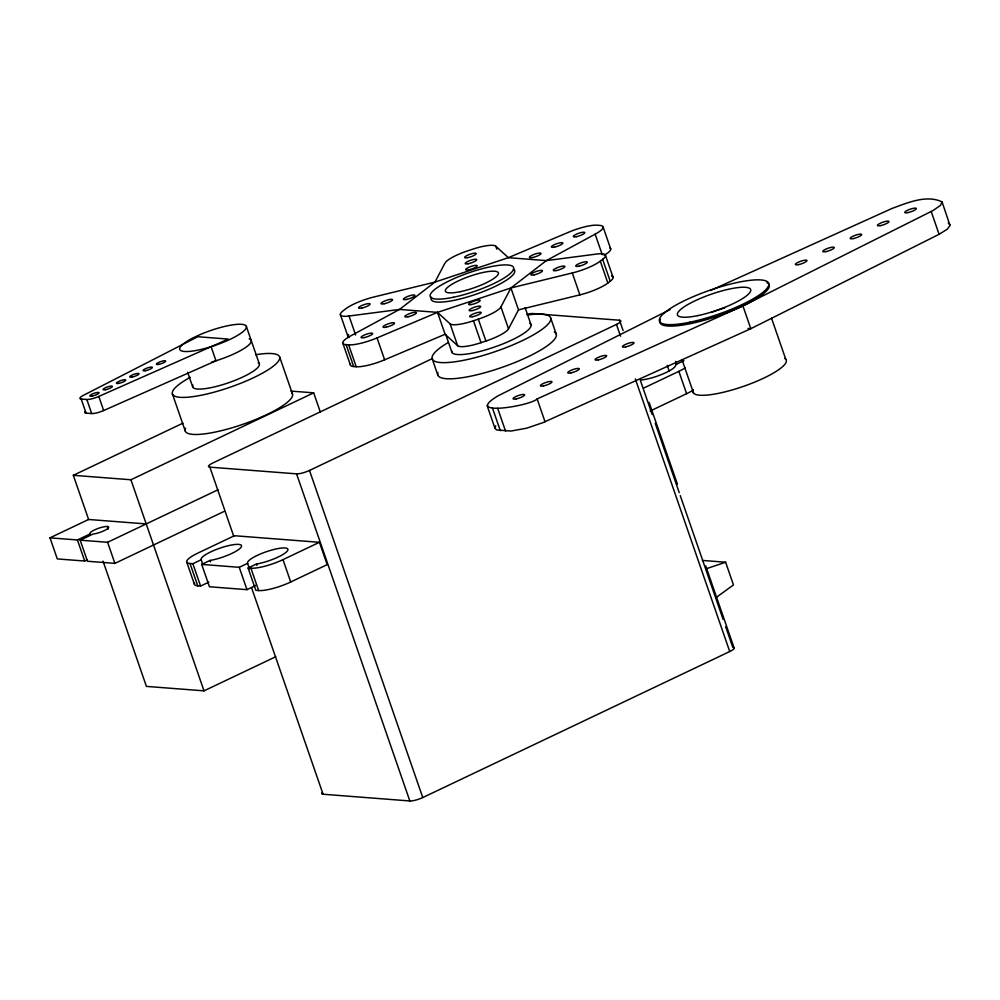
<?xml version="1.0" encoding="UTF-8"?>
<svg xmlns="http://www.w3.org/2000/svg" width="1000" height="1000" viewBox="0 0 1000 1000"><rect width="100%" height="100%" fill="white"/><g stroke="black" fill="none" stroke-linecap="round" stroke-linejoin="round"><path stroke-width="1.5" d="M349.05 316.012L399.538 309.438L437.512 312.375L450.075 323.825A24.638 5.412 -19.1 0 0 473.462 320.775L478.325 319.15A24.638 5.412 -19.1 0 0 500.938 306.913L510.925 287.962L546.35 260.613L595.15 234.175A24.638 5.412 -19.1 0 0 599.763 225.4L597.238 225.2A24.638 5.412 -19.1 0 0 568.837 232.138L508.363 257.675L434.963 282.087L373.587 297.075A24.638 5.412 -19.1 0 0 345.6 308.888L343.25 310.712A24.638 5.412 -19.1 0 0 349.05 316.012L355.625 335M437.512 312.375L445.1 334.275L457.663 345.725A24.638 5.412 -19.1 0 0 481.037 342.675L485.913 341.05A24.638 5.412 -19.1 0 0 508.512 328.812L518.513 309.85L510.925 287.962L437.512 312.375L377.038 337.912A24.638 5.412 -19.1 0 1 348.638 344.837L346.112 344.65A24.638 5.412 -19.1 0 1 350.725 335.875L399.538 309.438L434.963 282.087L444.95 263.125A24.638 5.412 -19.1 0 1 467.55 250.888L472.425 249.275A24.638 5.412 -19.1 0 1 495.8 246.213L508.363 257.675L546.35 260.613L596.825 254.025A24.638 5.412 -19.1 0 1 602.638 259.337L610.212 281.238L607.863 283.05A24.638 5.412 -19.1 0 1 579.875 294.875L518.513 309.85M495.725 425.812L494.963 428.288L496.675 429.95L510.95 431.05L526.587 428.2L542.788 422.713L750.812 328.7L939.087 234.3L947.312 229.163L950 225.463L942.075 201.912C926.712 194.375 907.25 202.875 892.013 208.463L710.413 290.575M510.925 287.962L572.288 272.975A24.638 5.412 -19.1 0 0 600.288 261.15L602.638 259.337M716.287 597.4L733.475 584.938L725.612 562.225L702.337 560.425M669.963 309.662L497.938 395.9C462.013 417.287 530.8 405.875 537.125 398.925L742.913 305.887L933.112 210.5L940.487 205.35L942.075 201.912M146.213 523.925L88.612 519.475L73.325 475.312L182.963 423.162M73.325 475.312L130.925 479.762L313.675 392.85L320.3 411.987M87.312 559.812L84.725 561.038L57.3 558.925L50 537.837L88.612 519.475M432.55 358.488L212.875 462.962A9.963 2.188 -19.1 0 0 209.862 467.125L233.787 536.4M50 537.837L77.425 539.963L90.312 533.837A9.862 2.163 -19.1 0 1 100.05 527.788A9.862 2.163 -19.1 0 1 107.925 528.387A9.862 2.163 -19.1 0 1 93.05 534.05L80.175 540.175L87.475 561.25L114.9 563.375L223.8 511.575M80.175 540.175L107.6 542.288L217.913 489.825M296.625 473.825A9.963 2.188 -19.1 0 0 309.525 470.438L616.462 324.425L620.55 336.213M208.95 582.1L200.6 586.075L197.775 585.85L190.025 563.5L192.862 563.725L201.213 559.75A21.337 4.688 -19.1 0 1 223.85 546.888A21.337 4.688 -19.1 0 1 240.263 548.162A21.337 4.688 -19.1 0 1 210.05 560.438L201.7 564.4L209.438 586.763L246.988 589.663L255.338 585.688A21.337 4.688 -19.1 0 1 255.238 585.363M201.7 564.4L239.25 567.312L247.6 563.337A21.337 4.688 -19.1 0 1 270.238 550.475A21.337 4.688 -19.1 0 1 286.65 551.75A21.337 4.688 -19.1 0 1 256.45 564.012L248.088 567.987L255.837 590.337L258.663 590.562A24.638 5.412 -19.1 0 0 290.725 581.987L327.175 564.65L319.438 542.3L234.387 535.725L197.938 553.062A24.638 5.412 -19.1 0 0 190.025 563.5M683.938 360.7L675.588 364.663A21.337 4.688 -19.1 0 1 663.662 373.625A21.337 4.688 -19.1 0 1 640.362 380.025M248.088 567.987L250.925 568.212A24.638 5.412 -19.1 0 0 282.987 559.637L319.438 542.3M643.8 388.025L678.863 371.35A24.638 5.412 -19.1 0 0 685.362 367.788M650.15 411.037L686.6 393.7A24.638 5.412 -19.1 0 0 693.1 390.138M103.05 561.175L146.412 686.388L204.013 690.85L275.712 656.75M322.212 792.562A9.963 2.188 -19.1 0 0 323.137 794.237L409.837 800.962A9.963 2.188 -19.1 0 0 422.8 797.55L729.737 651.538L635.35 378.95M81.213 399.05L86.825 399.487A9.862 2.163 -19.1 0 0 98.8 396.438L228.287 339.087L197.775 336.725L83.575 395.262A9.862 2.163 -19.1 0 0 81.213 399.05L86.1 413.137L91.7 413.562A9.862 2.163 -19.1 0 0 103.675 410.525L215.975 360.788L211.1 346.7M350.613 363.725A24.638 5.412 -19.1 0 0 353.7 366.538L356.225 366.737A24.638 5.412 -19.1 0 0 384.625 359.8L445.1 334.275M706.538 568.663L725.612 562.225M748.025 328.475L750.812 328.7L742.913 305.887M532.775 313.538L619.525 320.238L623.1 330.562M290.938 391.087L313.675 392.85M209.812 467.15L296.562 473.85L409.837 800.962M948.263 223.062L949.963 224.713M931.2 211.5L939.087 234.3M771.562 318.288L785.738 359.212M681.975 359.575L693.612 393.2M675.575 361.413L676.538 364.2M678.863 371.35L686.6 393.7M667.225 365.375L669.163 370.962M603.125 227.1L610.712 249M605.525 255.55L613.112 277.45M595.15 234.175L602.225 254.613M600.288 261.15L607.863 283.05M649.1 402.425L677.425 484.212M705.738 565.988L734.05 647.763M640.45 380.662L652.188 414.55M655.25 423.387L679.225 492.638M680.25 495.588L723.112 619.362M725.662 626.725L732.8 647.362A9.963 2.188 -19.1 0 1 729.775 651.538M572.288 272.975L579.875 294.875M550.662 317.975L556.263 334.15M525.087 307.587L531.025 324.738M495.8 246.213L496.812 249.137M537.125 398.925L545.025 421.737M500.938 306.913L508.512 328.812M478.325 319.15L485.913 341.05M473.462 320.775L481.037 342.675M497.663 408.312L505.562 431.112M492.425 407.9L500.325 430.712M487.062 405.487L494.963 428.288M450.075 323.825L457.663 345.725M445.863 334.837L451.8 351.987M432.163 358.738L437.762 374.913M377.038 337.912L384.625 359.8M340.35 314.488L347.938 336.388M348.638 344.837L356.225 366.737M346.112 344.65L353.7 366.538M342.762 342.938L350.337 364.837M279.662 356.987L292.5 394.05M309.488 470.438L422.762 797.55M246.35 326.438A35.238 7.75 -19.1 0 1 198.287 350.062A35.238 7.75 -19.1 0 1 194.45 337.2A35.238 7.75 -19.1 0 1 246.35 326.438L259.35 363.975M282.987 559.637L290.725 581.987M256.45 564.012L256.925 565.413M187.625 372.238L192.7 386.887M250.925 568.212L258.663 590.562M247.6 563.337L249.537 568.925M251.65 587.975L323.088 794.262M239.25 567.312L246.988 589.663M172.387 393.888L185.225 430.95M210.05 560.438L210.538 561.825M201.213 559.75L202.662 563.938M192.862 563.725L200.6 586.075M186.713 562.013L194.45 584.362M130.925 479.762L204.013 690.85M98.8 396.438L103.675 410.525M86.825 399.487L91.7 413.562M107.338 526.487L108.25 529.125M107.6 542.288L114.9 563.375M77.425 539.963L84.725 561.038M291.875 392.95A56.725 12.475 -19.1 0 1 239.625 425.412A56.725 12.475 -19.1 0 1 185.613 428.137M255.637 354.75A56.725 12.475 -19.1 0 1 268.15 369.8A56.725 12.475 -19.1 0 1 189.1 397.1A56.725 12.475 -19.1 0 1 190.3 377.3M258.25 362.725A35.238 7.75 -19.1 0 1 228.137 382.9A35.238 7.75 -19.1 0 1 192.95 385.138M249.15 338.862A35.238 7.75 -19.1 0 1 243.512 348.85A35.238 7.75 -19.1 0 1 211.8 362.025M86.1 413.137A9.862 2.163 -19.1 0 1 85.412 411.325M619.475 320.275A9.963 2.188 -19.1 0 1 616.5 324.425M526.95 314.387A9.963 2.188 -19.1 0 1 532.725 313.562M554.325 331.95A62.663 13.775 -19.1 0 1 501.938 367.4A62.663 13.775 -19.1 0 1 437.912 372.463M527.35 315.012A62.663 13.775 -19.1 0 1 537.475 332.438A62.663 13.775 -19.1 0 1 452.45 362.1A62.663 13.775 -19.1 0 1 447.887 342.725M197.775 585.85A24.638 5.412 -19.1 0 1 194.625 583.138M529.725 323.263A41.887 9.213 -19.1 0 1 495.962 346.525A41.887 9.213 -19.1 0 1 451.737 351.012M611.487 275.963A24.638 5.412 -19.1 0 1 610.212 281.238M348.875 337.612A24.638 5.412 -19.1 0 1 348.675 334.637M609.725 247.825A24.638 5.412 -19.1 0 1 604.113 255.3M513.325 269.1A44.162 9.712 -19.1 0 1 475.588 294.375A44.162 9.712 -19.1 0 1 431.488 297.188M784.75 358.45A49.288 10.838 -19.1 0 1 742.638 386.65A49.288 10.838 -19.1 0 1 693.413 389.787M767 282.625A57.812 12.713 -19.1 0 1 718.288 315.863A57.812 12.713 -19.1 0 1 660.462 319.312M711.225 312.475A38.737 8.512 -19.1 0 1 724.737 307.9M158.938 364.35A4.925 1.087 -19.1 0 0 165.662 361.05A4.925 1.087 -19.1 0 0 158.4 362.55A4.925 1.087 -19.1 0 0 158.938 364.35M145.625 370.688A4.925 1.087 -19.1 0 0 152.35 367.375A4.925 1.087 -19.1 0 0 145.087 368.888A4.925 1.087 -19.1 0 0 145.625 370.688M132.3 377.025A4.925 1.087 -19.1 0 0 139.025 373.713A4.925 1.087 -19.1 0 0 131.762 375.225A4.925 1.087 -19.1 0 0 132.3 377.025M118.987 383.35A4.925 1.087 -19.1 0 0 125.712 380.05A4.925 1.087 -19.1 0 0 118.45 381.55A4.925 1.087 -19.1 0 0 118.987 383.35M105.662 389.688A4.925 1.087 -19.1 0 0 112.387 386.388A4.925 1.087 -19.1 0 0 105.125 387.887A4.925 1.087 -19.1 0 0 105.662 389.688M92.35 396.025A4.925 1.087 -19.1 0 0 99.075 392.725A4.925 1.087 -19.1 0 0 91.812 394.225A4.925 1.087 -19.1 0 0 92.35 396.025M453.438 297.262A44.162 9.712 -19.1 0 0 513.663 267.663A44.162 9.712 -19.1 0 0 448.612 281.137A44.162 9.712 -19.1 0 0 453.438 297.262M460.2 291.688A28 6.15 -19.1 0 0 498.375 272.913A28 6.15 -19.1 0 0 457.137 281.462A28 6.15 -19.1 0 0 460.2 291.688M579.012 266.188A6.112 1.338 -19.1 0 0 587.288 262.087A6.112 1.338 -19.1 0 0 578.25 263.988A6.112 1.338 -19.1 0 0 579.012 266.188M556.587 270.512A6.112 1.338 -19.1 0 0 564.875 266.413A6.112 1.338 -19.1 0 0 555.837 268.312A6.112 1.338 -19.1 0 0 556.587 270.512M534.175 274.837A6.112 1.338 -19.1 0 0 542.45 270.738A6.112 1.338 -19.1 0 0 533.413 272.625A6.112 1.338 -19.1 0 0 534.175 274.837M472.638 316.7A6.112 1.338 -19.1 0 0 481.225 312.613A6.112 1.338 -19.1 0 0 472.438 314.312A6.112 1.338 -19.1 0 0 472.638 316.7M472.125 310.6A6.112 1.338 -19.1 0 0 480.712 306.525A6.112 1.338 -19.1 0 0 471.925 308.212A6.112 1.338 -19.1 0 0 472.125 310.6M471.613 304.513A6.112 1.338 -19.1 0 0 480.2 300.425A6.112 1.338 -19.1 0 0 471.413 302.125A6.112 1.338 -19.1 0 0 471.613 304.513M364.3 337.587A6.112 1.338 -19.1 0 0 372.638 333.488A6.112 1.338 -19.1 0 0 363.638 335.35A6.112 1.338 -19.1 0 0 364.3 337.587M386.2 327.163A6.112 1.338 -19.1 0 0 394.538 323.075A6.112 1.338 -19.1 0 0 385.538 324.938A6.112 1.338 -19.1 0 0 386.2 327.163M408.113 316.75A6.112 1.338 -19.1 0 0 416.45 312.65A6.112 1.338 -19.1 0 0 407.438 314.513A6.112 1.338 -19.1 0 0 408.113 316.75M361.85 308.05A6.112 1.338 -19.1 0 0 370.138 303.962A6.112 1.338 -19.1 0 0 361.1 305.85A6.112 1.338 -19.1 0 0 361.85 308.05M384.275 303.738A6.112 1.338 -19.1 0 0 392.562 299.637A6.112 1.338 -19.1 0 0 383.512 301.537A6.112 1.338 -19.1 0 0 384.275 303.738M406.688 299.413A6.112 1.338 -19.1 0 0 414.975 295.312A6.112 1.338 -19.1 0 0 405.938 297.213A6.112 1.338 -19.1 0 0 406.688 299.413M467.65 257.663A6.112 1.338 -19.1 0 0 476.238 253.575A6.112 1.338 -19.1 0 0 467.45 255.275A6.112 1.338 -19.1 0 0 467.65 257.663M468.162 263.75A6.112 1.338 -19.1 0 0 476.75 259.675A6.112 1.338 -19.1 0 0 467.962 261.363A6.112 1.338 -19.1 0 0 468.162 263.75M468.675 269.85A6.112 1.338 -19.1 0 0 477.262 265.763A6.112 1.338 -19.1 0 0 468.475 267.462A6.112 1.338 -19.1 0 0 468.675 269.85M532.663 257.512A6.112 1.338 -19.1 0 0 540.988 253.412A6.112 1.338 -19.1 0 0 531.987 255.275A6.112 1.338 -19.1 0 0 532.663 257.512M554.562 247.087A6.112 1.338 -19.1 0 0 562.9 243A6.112 1.338 -19.1 0 0 553.9 244.862A6.112 1.338 -19.1 0 0 554.562 247.087M576.462 236.675A6.112 1.338 -19.1 0 0 584.8 232.575A6.112 1.338 -19.1 0 0 575.8 234.45A6.112 1.338 -19.1 0 0 576.462 236.675M689.887 322.2A57.812 12.713 -19.1 0 0 768.725 283.438A57.812 12.713 -19.1 0 0 683.575 301.087A57.812 12.713 -19.1 0 0 689.887 322.2M697.862 315.613A38.737 8.512 -19.1 0 0 750.7 289.65A38.737 8.512 -19.1 0 0 693.637 301.475A38.737 8.512 -19.1 0 0 697.862 315.613M798.662 264.6A6.112 1.338 -19.1 0 0 806.988 260.5A6.112 1.338 -19.1 0 0 797.987 262.362A6.112 1.338 -19.1 0 0 798.662 264.6M826 251.588A6.112 1.338 -19.1 0 0 834.338 247.5A6.112 1.338 -19.1 0 0 825.325 249.363A6.112 1.338 -19.1 0 0 826 251.588M853.337 238.588A6.112 1.338 -19.1 0 0 861.675 234.488A6.112 1.338 -19.1 0 0 852.675 236.363A6.112 1.338 -19.1 0 0 853.337 238.588M908.012 212.587A6.112 1.338 -19.1 0 0 916.35 208.487A6.112 1.338 -19.1 0 0 907.35 210.35A6.112 1.338 -19.1 0 0 908.012 212.587M880.675 225.588A6.112 1.338 -19.1 0 0 889.013 221.488A6.112 1.338 -19.1 0 0 880.013 223.35A6.112 1.338 -19.1 0 0 880.675 225.588M598.337 359.875A6.112 1.338 -19.1 0 0 606.675 355.775A6.112 1.338 -19.1 0 0 597.663 357.638A6.112 1.338 -19.1 0 0 598.337 359.875M625.675 346.875A6.112 1.338 -19.1 0 0 634.012 342.775A6.112 1.338 -19.1 0 0 625.013 344.637A6.112 1.338 -19.1 0 0 625.675 346.875M571 372.875A6.112 1.338 -19.1 0 0 579.325 368.775A6.112 1.338 -19.1 0 0 570.325 370.65A6.112 1.338 -19.1 0 0 571 372.875M543.65 385.887A6.112 1.338 -19.1 0 0 551.987 381.788A6.112 1.338 -19.1 0 0 542.987 383.65A6.112 1.338 -19.1 0 0 543.65 385.887M516.312 398.888A6.112 1.338 -19.1 0 0 524.65 394.787A6.112 1.338 -19.1 0 0 515.65 396.65A6.112 1.338 -19.1 0 0 516.312 398.888"/></g></svg>
